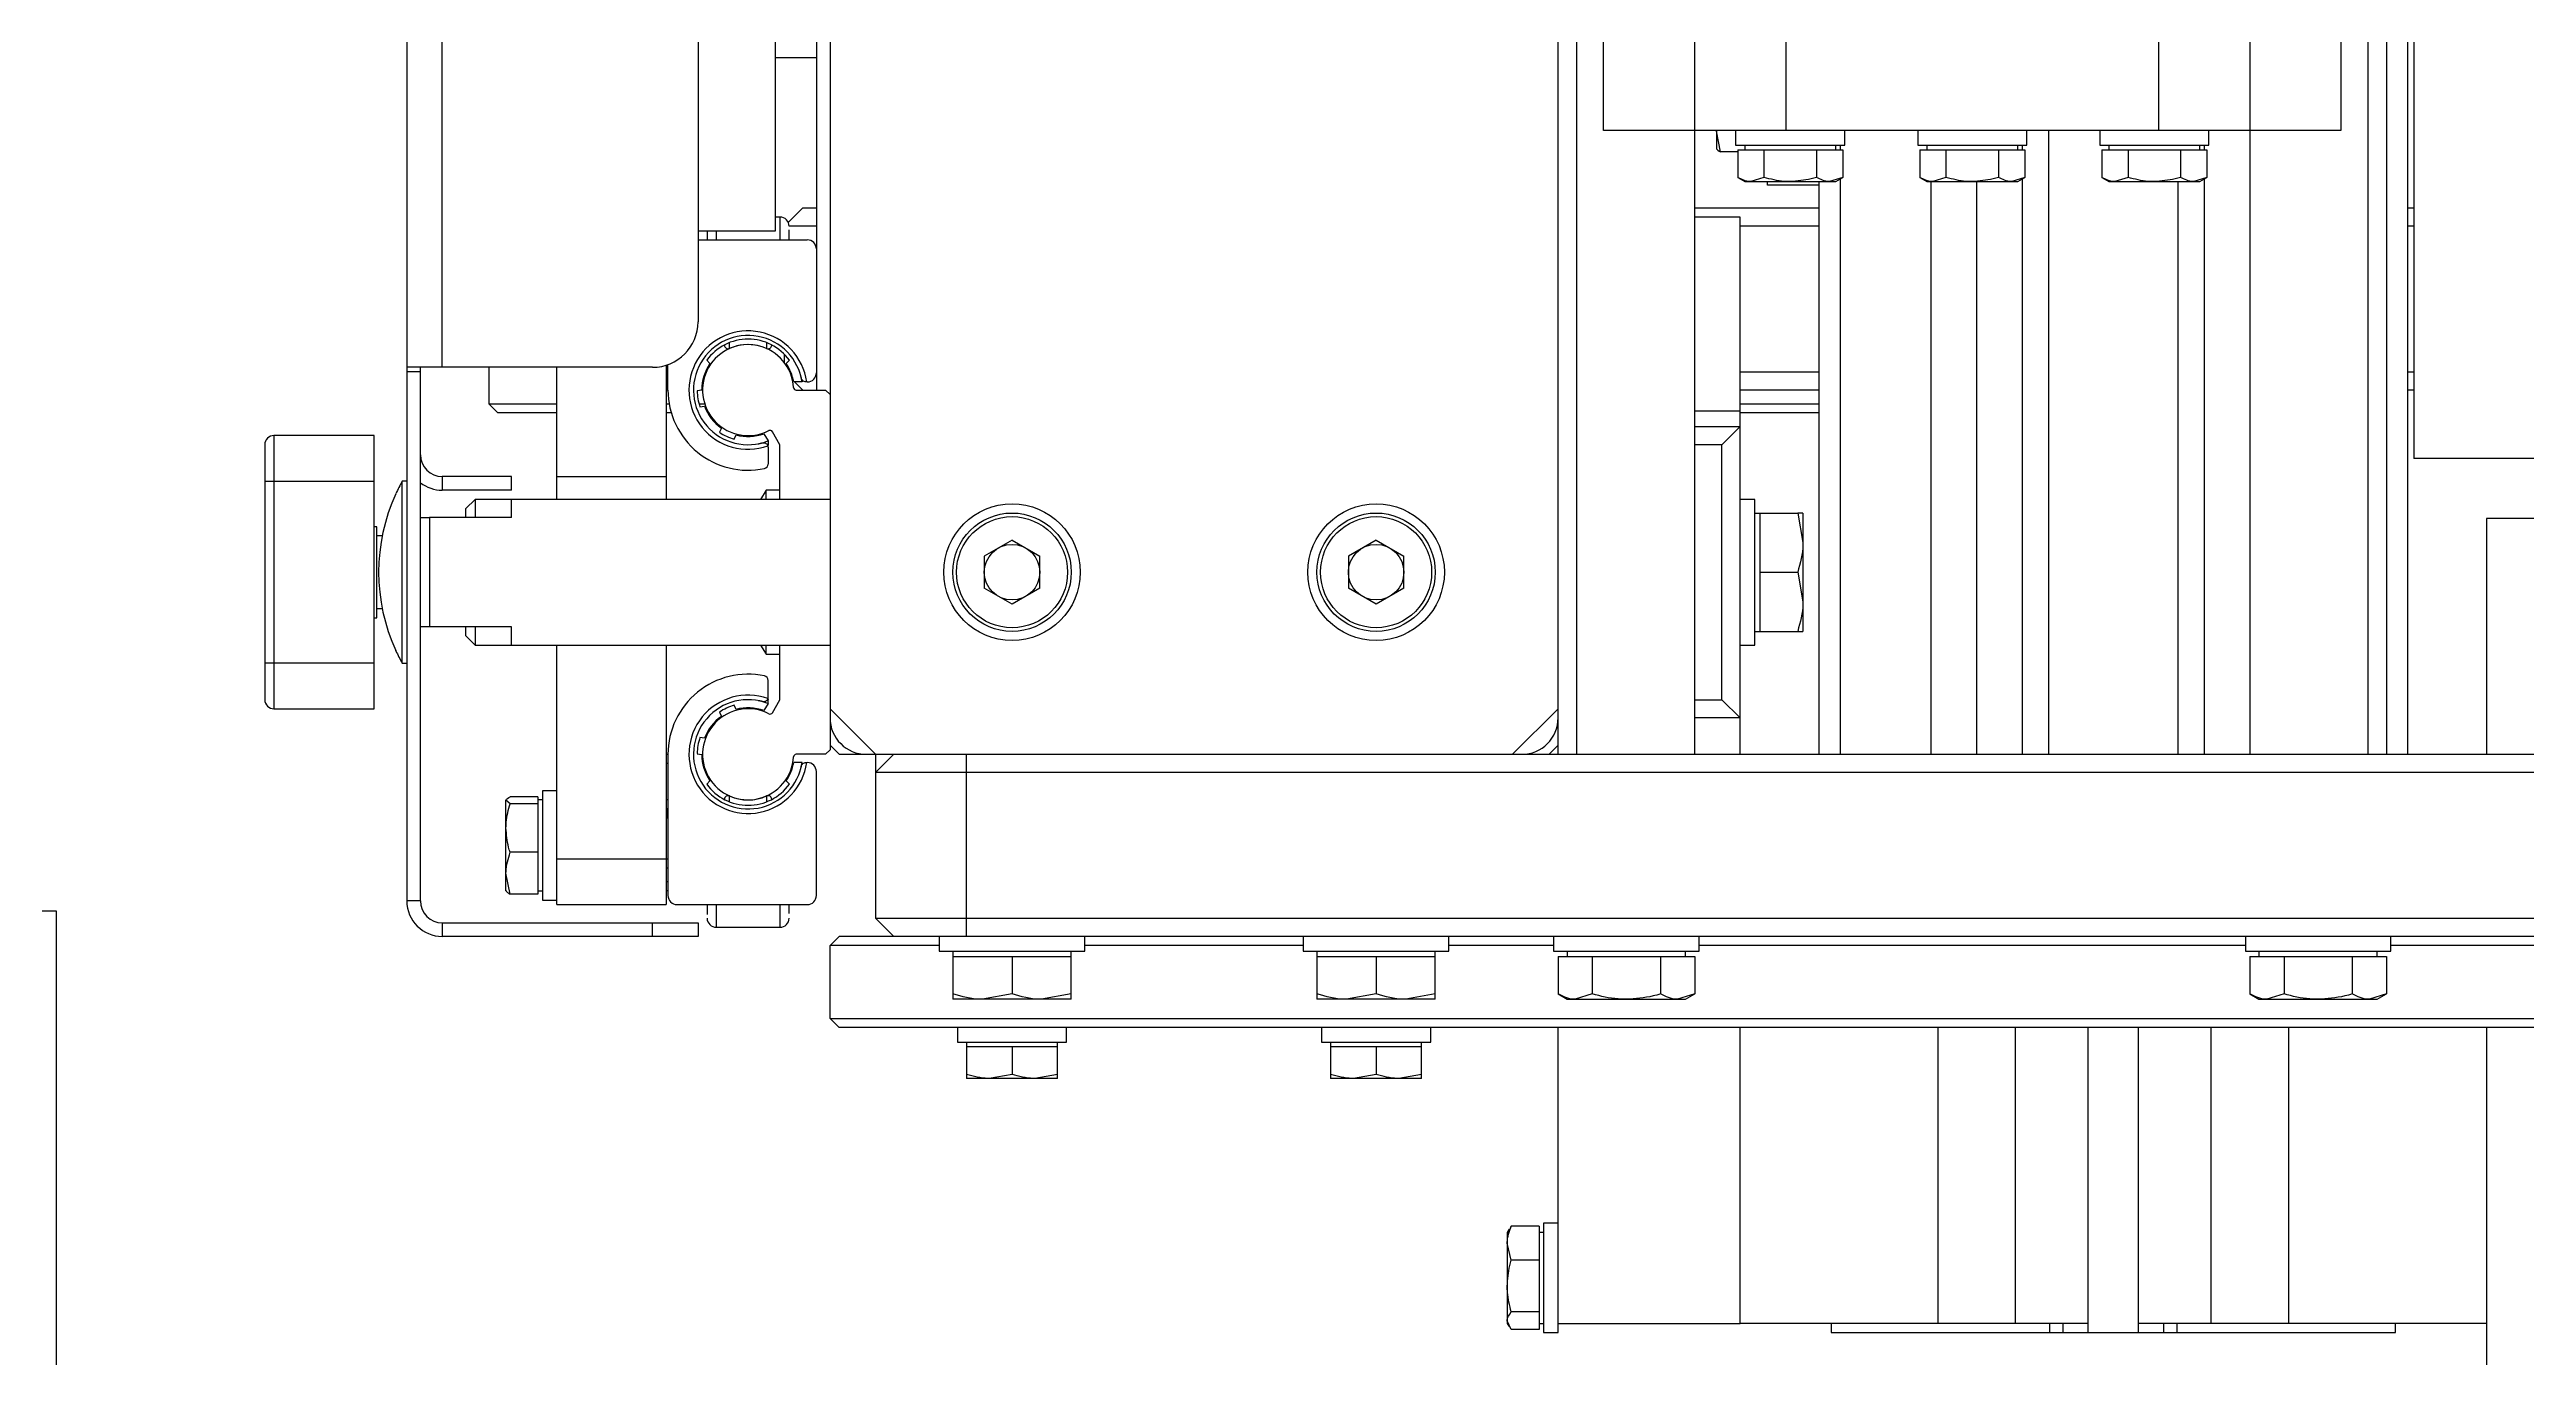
# Model space of a CAD drawing. Header units: inches. Extents: x -955375 to 106222, y -96450 to 64845.
# Drawn here: x 15547.2 to 15819.3, y 26776.1 to 26919.7 of the extents above; entities that cross this region are included whole.
import ezdxf

# ---------------------------------------------------------------- set-up
doc = ezdxf.new("R2010")
doc.units = ezdxf.units.IN
doc.header["$MEASUREMENT"] = 0
doc.linetypes.add('CONTINUA', pattern=[0])
doc.layers.add('ACHUTECH', color=24, linetype='Continuous', lineweight=18)
doc.layers.add('DIBUJO', color=2, linetype='Continuous')
doc.layers.add('P-EQUIPO NUEVO', color=134, linetype='Continuous')
doc.styles.get("Standard").update_dxf_attribs({"font": 'isocp2.shx'})
doc.dimstyles.new('SUPERPEQUEÑA', dxfattribs={"dimtxt": 0.1, "dimasz": 0.05, "dimexe": 0.1, "dimexo": 0.15, "dimgap": 0.05, "dimtad": 1, "dimzin": 0, "dimdsep": 46, "dimtxsty": 'Standard', "dimblk1": 'CRUZZ', "dimblk2": 'CRUZZ', "dimsah": 1, "dimcen": 0.03, "dimse1": 1, "dimse2": 1, "dimclrd": 109, "dimclre": 4, "dimclrt": 173, "dimadec": 0, "dimazin": 0, "dimtfac": 1, "dimtix": 1, "dimtmove": 1, "dimatfit": 3, "dimldrblk": 'CRUZZ', "dimfxl": 1, "dimtolj": 1, "dimtzin": 0, "dimlwd": -1, "dimarcsym": 0})

# ---------------------------------------------------------------- blocks, each defined once
blk = doc.blocks.new('CRUZ')
at = {"layer": 'DIBUJO', "color": 7, "lineweight": -3}
for p, q in [((-0.22, 0), (0.22, 0)), ((0, 0.22), (0, -0.22))]:
    blk.add_line(p, q, dxfattribs=at)
at = {"layer": 'DIBUJO', "color": 7, "lineweight": -3, "const_width": 0.05}
blk.add_lwpolyline([(-0.03, 0, 1), (0.03, 0, 1)], format="xyb", close=True, dxfattribs=at)
blk = doc.blocks.new('CRUZZ')
at = {"layer": 'DIBUJO', "color": 3, "xscale": 10, "yscale": 10, "zscale": 10}
blk.add_blockref('CRUZ', (0, 0), dxfattribs=at)
blk = doc.blocks.new('*D185')
at = {"layer": 'ACHUTECH', "color": 7, "ltscale": 500, "transparency": 16777216}
blk.add_line((5118.65, 54499.15), (5118.65, 25409.93), dxfattribs=at)
at = {"layer": 'Defpoints', "color": 0, "linetype": 'CONTINUA', "ltscale": 500, "transparency": 16777216}
for p in [(26169.23, 54499.2), (5118.65, 25409.88), (6592.24, 25409.88)]:
    blk.add_point(p, dxfattribs=at)
at = {"layer": 'ACHUTECH', "color": 7, "linetype": 'CONTINUA', "ltscale": 500, "transparency": 16777216, "xscale": 0.05, "yscale": 0.05, "zscale": 0.05}
for p, rotation in [((5118.65, 54499.2), 90), ((5118.65, 25409.88), 270)]:
    blk.add_blockref('CRUZZ', p, dxfattribs=dict(at, rotation=rotation))
at = {"layer": 'ACHUTECH', "color": 7, "linetype": 'CONTINUA', "lineweight": 13, "ltscale": 500, "transparency": 16777216, "insert": (5118.56, 39954.54), "char_height": 0.15, "attachment_point": 5, "rotation": 90}
blk.add_mtext('\\A1;29089.32', dxfattribs=at)
blk = doc.blocks.new('*D201')
at = {"layer": 'ACHUTECH', "color": 7, "ltscale": 500, "transparency": 16777216}
blk.add_line((4340.12, 59153.03), (4340.12, 15437.33), dxfattribs=at)
at = {"layer": 'Defpoints', "color": 0, "linetype": 'CONTINUA', "ltscale": 500, "transparency": 16777216}
for p in [(21639.15, 59153.08), (4340.12, 15437.28), (6285.39, 15437.28)]:
    blk.add_point(p, dxfattribs=at)
at = {"layer": 'ACHUTECH', "color": 7, "linetype": 'CONTINUA', "ltscale": 500, "transparency": 16777216, "xscale": 0.05, "yscale": 0.05, "zscale": 0.05}
for p, rotation in [((4340.12, 59153.08), 90), ((4340.12, 15437.28), 270)]:
    blk.add_blockref('CRUZZ', p, dxfattribs=dict(at, rotation=rotation))
at = {"layer": 'ACHUTECH', "color": 7, "linetype": 'CONTINUA', "lineweight": 13, "ltscale": 500, "transparency": 16777216, "insert": (4340.02, 37295.18), "char_height": 0.15, "attachment_point": 5, "rotation": 90}
blk.add_mtext('\\A1;43715.81', dxfattribs=at)
blk = doc.blocks.new('termoformadora 2')
for p, q in [((133727.17, -8623.36), (133727.17, -8797.36)), ((133460.17, -8784.59), (133460.17, -8700.4)), ((133470.17, -8751.09), (133470.17, -8752.09)), ((133532.17, -8751.09), (133470.17, -8751.09)), ((133494.17, -8751.09), (133494.17, -8752.09)), ((133495.62, -8751.09), (133495.62, -8752.09)), ((133498.42, -8751.09), (133498.42, -8784.59)), ((133503.92, -8751.09), (133503.92, -8784.59)), ((133506.71, -8752.09), (133506.71, -8751.09)), ((133508.17, -8752.09), (133508.17, -8751.09)), ((133532.17, -8752.09), (133532.17, -8751.09)), ((133563.77, -8751.09), (133562.17, -8751.09)), ((133562.17, -8751.09), (133562.17, -8784.59)), ((133563.77, -8763.09), (133563.77, -8751.09)), ((133564.27, -8762.77), (133564.27, -8751.41)), ((133564.27, -8751.41), (133567.32, -8751.41)), ((133567.32, -8751.41), (133567.77, -8752.38)), ((133567.77, -8752.09), (133567.57, -8751.74)), ((133460.17, -8752.09), (133498.42, -8752.09)), ((133481.92, -8784.59), (133481.92, -8752.09)), ((133490.42, -8752.09), (133490.42, -8784.59)), ((133503.92, -8752.09), (133542.17, -8752.09)), ((133511.92, -8752.09), (133511.92, -8784.59)), ((133520.42, -8752.09), (133520.42, -8784.59)), ((133542.17, -8752.09), (133542.17, -8784.59)), ((133562.17, -8752.09), (133542.17, -8752.09)), ((133564.27, -8752.09), (133563.77, -8752.09)), ((133564.27, -8753.35), (133567.32, -8753.35)), ((133567.77, -8762.09), (133567.77, -8752.09)), ((133564.27, -8759.02), (133567.32, -8759.02)), ((133567.32, -8759.02), (133567.77, -8760.9)), ((133563.77, -8762.09), (133564.27, -8762.09)), ((133564.27, -8762.77), (133567.32, -8762.77)), ((133567.32, -8762.77), (133567.49, -8762.4)), ((133567.57, -8762.44), (133567.77, -8762.09)), ((133562.17, -8763.09), (133563.77, -8763.09)), ((133577.17, -8779.44), (133579.67, -8778.99)), ((133577.17, -8778.99), (133587.17, -8778.99)), ((133582.17, -8779.44), (133584.67, -8778.99)), ((133617.17, -8779.44), (133619.67, -8778.99)), ((133617.17, -8778.99), (133627.17, -8778.99)), ((133622.17, -8779.44), (133624.67, -8778.99)), ((133577.17, -8779.44), (133577.17, -8782.99)), ((133582.17, -8782.49), (133582.17, -8779.44)), ((133587.17, -8782.99), (133587.17, -8779.44)), ((133617.17, -8779.44), (133617.17, -8782.99)), ((133622.17, -8782.49), (133622.17, -8779.44)), ((133627.17, -8782.99), (133627.17, -8779.44)), ((133576.17, -8782.99), (133576.17, -8784.59)), ((133588.17, -8782.99), (133576.17, -8782.99)), ((133587.17, -8782.49), (133577.17, -8782.49)), ((133588.17, -8784.59), (133588.17, -8782.99)), ((133616.17, -8782.99), (133616.17, -8784.59)), ((133628.17, -8782.99), (133616.17, -8782.99)), ((133627.17, -8782.49), (133617.17, -8782.49)), ((133628.17, -8784.59), (133628.17, -8782.99)), ((133642.17, -8785.59), (133077.17, -8785.59)), ((133431.17, -8784.59), (133641.17, -8784.59)), ((133642.17, -8785.59), (133641.17, -8784.59)), ((133642.17, -8785.59), (133642.17, -8793.59)), ((133472.17, -8787.69), (133471.16, -8788.27)), ((133471.16, -8788.27), (133473.04, -8787.69)), ((133471.16, -8792.39), (133471.16, -8788.27)), ((133485.17, -8787.69), (133472.17, -8787.69)), ((133474.92, -8792.39), (133474.92, -8788.27)), ((133482.42, -8788.27), (133484.3, -8787.69)), ((133482.42, -8792.39), (133482.42, -8788.27)), ((133486.17, -8788.27), (133485.17, -8787.69)), ((133486.17, -8792.39), (133486.17, -8788.27)), ((133548.17, -8787.69), (133547.16, -8788.27)), ((133547.16, -8788.27), (133549.04, -8787.69)), ((133547.16, -8792.39), (133547.16, -8788.27)), ((133561.17, -8787.69), (133548.17, -8787.69)), ((133550.92, -8792.39), (133550.92, -8788.27)), ((133558.42, -8788.27), (133560.3, -8787.69)), ((133558.42, -8792.39), (133558.42, -8788.27)), ((133562.17, -8788.27), (133561.17, -8787.69)), ((133562.17, -8792.39), (133562.17, -8788.27)), ((133575.67, -8788.27), (133578.92, -8787.69)), ((133575.67, -8787.69), (133588.67, -8787.69)), ((133575.67, -8788.27), (133575.67, -8792.99)), ((133582.17, -8788.27), (133585.42, -8787.69)), ((133582.17, -8792.39), (133582.17, -8788.27)), ((133588.67, -8792.99), (133588.67, -8788.27)), ((133615.67, -8788.27), (133618.92, -8787.69)), ((133615.67, -8787.69), (133628.67, -8787.69)), ((133615.67, -8788.27), (133615.67, -8792.99)), ((133622.17, -8788.27), (133625.42, -8787.69)), ((133622.17, -8792.39), (133622.17, -8788.27)), ((133628.67, -8792.99), (133628.67, -8788.27)), ((133486.17, -8792.39), (133471.16, -8792.39)), ((133472.17, -8792.39), (133472.17, -8792.99)), ((133485.17, -8792.99), (133485.17, -8792.39)), ((133562.17, -8792.39), (133547.16, -8792.39)), ((133548.17, -8792.39), (133548.17, -8792.99)), ((133561.17, -8792.99), (133561.17, -8792.39)), ((133588.67, -8792.39), (133575.67, -8792.39)), ((133628.67, -8792.39), (133615.67, -8792.39)), ((133077.17, -8793.59), (133470.67, -8793.59)), ((133077.17, -8794.59), (133641.17, -8794.59)), ((133470.67, -8792.99), (133470.67, -8794.59)), ((133486.67, -8792.99), (133470.67, -8792.99)), ((133486.67, -8794.59), (133486.67, -8792.99)), ((133486.67, -8793.59), (133546.67, -8793.59)), ((133546.67, -8792.99), (133546.67, -8794.59)), ((133562.67, -8792.99), (133546.67, -8792.99)), ((133562.67, -8794.59), (133562.67, -8792.99)), ((133562.67, -8793.59), (133574.17, -8793.59)), ((133574.17, -8792.99), (133574.17, -8794.59)), ((133590.17, -8792.99), (133574.17, -8792.99)), ((133590.17, -8794.59), (133590.17, -8792.99)), ((133590.17, -8793.59), (133614.17, -8793.59)), ((133614.17, -8792.99), (133614.17, -8794.59)), ((133630.17, -8792.99), (133614.17, -8792.99)), ((133627.17, -8794.59), (133627.17, -8814.59)), ((133630.17, -8794.59), (133630.17, -8792.99)), ((133630.17, -8793.59), (133642.17, -8793.59)), ((133635.17, -8794.59), (133637.17, -8796.59)), ((133641.17, -8794.59), (133642.17, -8793.59)), ((133656.67, -8796.09), (133656.67, -8794.59)), ((133656.67, -8794.59), (133684.77, -8794.59)), ((133661.67, -8794.59), (133661.67, -8796.09)), ((133684.77, -8796.09), (133684.77, -8794.59)), ((133637.17, -8796.59), (133302.17, -8796.59)), ((133637.17, -8814.59), (133637.17, -8796.59)), ((133658.97, -8798.09), (133644.67, -8798.09)), ((133646.67, -8797.11), (133646.67, -8798.09)), ((133654.67, -8795.59), (133647.67, -8795.59)), ((133647.67, -8798.09), (133647.67, -8795.59)), ((133654.67, -8798.09), (133654.67, -8795.59)), ((133684.77, -8796.09), (133656.67, -8796.09)), ((133672.17, -8798.09), (133660.17, -8798.09)), ((133660.17, -8826.59), (133660.17, -8798.09)), ((133672.17, -8798.09), (133672.17, -8826.59)), ((133727.17, -8797.36), (133977.17, -8797.36)), ((133643.67, -8799.09), (133643.67, -8812.69)), ((133659.97, -8814.59), (133659.97, -8799.09)), ((133659.97, -8799.59), (133660.17, -8799.59)), ((133659.97, -8800.59), (133660.17, -8800.59)), ((133673.77, -8798.59), (133672.17, -8798.59)), ((133673.77, -8810.59), (133673.77, -8798.59)), ((133674.27, -8799.59), (133673.77, -8799.59)), ((133674.27, -8799.25), (133677.32, -8799.25)), ((133674.27, -8809.92), (133674.27, -8799.25)), ((133677.32, -8799.25), (133677.77, -8801.54)), ((133677.77, -8799.59), (133677.77, -8809.55)), ((133687.17, -8798.49), (133687.17, -8857.09)), ((133687.17, -8798.49), (133688.67, -8798.49)), ((133688.67, -9695.69), (133688.67, -8798.49)), ((133659.97, -8802.09), (133660.17, -8802.09)), ((133659.97, -8803.09), (133672.17, -8803.09)), ((133674.27, -8803.83), (133677.32, -8803.83)), ((133659.97, -8807.59), (133660.17, -8807.59)), ((133660.12, -8808.31), (133659.97, -8808.31)), ((133660.12, -8808.34), (133659.97, -8808.34)), ((133659.97, -8808.59), (133660.17, -8808.59)), ((133660.12, -8808.59), (133660.12, -8807.59)), ((133646.62, -8811.32), (133646.98, -8811.68)), ((133649.13, -8810.01), (133649.13, -8809.37)), ((133653.21, -8809.37), (133653.21, -8810.01)), ((133655.36, -8811.68), (133655.71, -8811.32)), ((133659.97, -8809.59), (133660.17, -8809.59)), ((133672.17, -8810.59), (133673.77, -8810.59)), ((133673.77, -8809.59), (133674.27, -8809.59)), ((133674.27, -8809.17), (133677.32, -8809.17)), ((133674.27, -8809.92), (133677.32, -8809.92)), ((133677.32, -8809.17), (133677.77, -8809.55)), ((133302.17, -8812.59), (133637.17, -8812.59)), ((133637.17, -8812.59), (133635.17, -8814.59)), ((133644.82, -8813.69), (133644.67, -8813.69)), ((133645.24, -8813.46), (133645.24, -8813.69)), ((133645.24, -8813.69), (133646.15, -8813.69)), ((133645.32, -8813.27), (133645.31, -8813.28)), ((133645.31, -8813.28), (133645.31, -8813.29)), ((133645.31, -8813.29), (133645.31, -8813.29)), ((133645.31, -8813.29), (133645.31, -8813.3)), ((133645.33, -8813.22), (133645.32, -8813.23)), ((133645.32, -8813.23), (133645.32, -8813.25)), ((133645.32, -8813.25), (133645.32, -8813.26)), ((133645.32, -8813.26), (133645.32, -8813.27)), ((133645.34, -8813.18), (133645.33, -8813.2)), ((133645.33, -8813.2), (133645.33, -8813.22)), ((133645.35, -8813.14), (133645.34, -8813.16)), ((133645.34, -8813.16), (133645.34, -8813.18)), ((133645.36, -8813.09), (133645.35, -8813.11)), ((133645.35, -8813.11), (133645.35, -8813.14)), ((133645.37, -8813.06), (133645.36, -8813.09)), ((133645.38, -8813.01), (133645.37, -8813.03)), ((133645.37, -8813.03), (133645.37, -8813.06)), ((133645.39, -8812.98), (133645.38, -8813.01)), ((133645.4, -8812.95), (133645.39, -8812.98)), ((133645.41, -8812.92), (133645.4, -8812.95)), ((133645.42, -8812.86), (133645.41, -8812.89)), ((133645.41, -8812.89), (133645.41, -8812.92)), ((133645.43, -8812.84), (133645.42, -8812.86)), ((133659.97, -8813.59), (133660.17, -8813.59)), ((133641.17, -8814.59), (133304.17, -8814.59)), ((133460.17, -8840.5), (133460.17, -8814.59)), ((133468.82, -8814.59), (133468.82, -9200.09)), ((133471.17, -9200.09), (133471.17, -8814.59)), ((133473.17, -8814.59), (133473.17, -8895.09)), ((133486.17, -8895.09), (133486.17, -8814.59)), ((133491.17, -8814.59), (133491.17, -8877.78)), ((133494.07, -8877.49), (133494.07, -8814.59)), ((133508.27, -8814.59), (133508.27, -8883.09)), ((133511.17, -8814.59), (133511.17, -8877.78)), ((133516.17, -8814.59), (133516.17, -8877.49)), ((133521.17, -8814.59), (133521.17, -8877.49)), ((133531.17, -8877.78), (133531.17, -8814.59)), ((133533.52, -8877.49), (133533.52, -8814.59)), ((133542.17, -8814.59), (133542.17, -8873.59)), ((133547.17, -8814.59), (133547.17, -8895.09)), ((133560.17, -8895.09), (133560.17, -8814.59)), ((133567.17, -8814.59), (133562.17, -8819.59)), ((133562.17, -8814.59), (133562.17, -9679.59)), ((133563.17, -8814.59), (133562.17, -8815.59)), ((133642.17, -8819.59), (133637.17, -8814.59)), ((133642.17, -8815.59), (133641.17, -8814.59)), ((133642.17, -8815.09), (133642.67, -8814.59)), ((133642.17, -9679.09), (133642.17, -8815.09)), ((133642.67, -8814.59), (133645.88, -8814.59)), ((133655.96, -8816.35), (133656.46, -8816.44)), ((133656.77, -8814.66), (133656.27, -8814.57)), ((133660.17, -8814.59), (133659.97, -8814.59)), ((133544.17, -8820.59), (133542.17, -8818.59)), ((133542.17, -8818.59), (133547.17, -8818.59)), ((133648.5, -8819.16), (133647.67, -8820.59)), ((133648.98, -8820.18), (133649.44, -8819.39)), ((133652.48, -8819.52), (133652.69, -8819.98)), ((133654.32, -8819.22), (133654.11, -8818.76)), ((133703.27, -8819.59), (133692.27, -8819.59)), ((133692.27, -8819.59), (133692.27, -8849.59)), ((133703.27, -8849.59), (133703.27, -8819.59)), ((133544.17, -8820.59), (133544.17, -8848.59)), ((133547.17, -8820.59), (133544.17, -8820.59)), ((133647.67, -8820.59), (133647.67, -8826.59)), ((133648.97, -8820.86), (133648.97, -8822.71)), ((133648.98, -8820.18), (133648.98, -8820.62)), ((133648.99, -8820.71), (133648.98, -8820.62)), ((133649.6, -8820.38), (133649.6, -8820.38)), ((133649.6, -8820.38), (133649.6, -8820.38)), ((133649.6, -8820.38), (133649.61, -8820.38)), ((133649.61, -8820.38), (133649.62, -8820.38)), ((133649.62, -8820.38), (133649.63, -8820.39)), ((133649.63, -8820.39), (133649.64, -8820.39)), ((133649.64, -8820.39), (133649.65, -8820.39)), ((133649.65, -8820.39), (133649.66, -8820.4)), ((133649.66, -8820.4), (133649.68, -8820.4)), ((133649.68, -8820.4), (133649.7, -8820.41)), ((133649.7, -8820.41), (133649.72, -8820.41)), ((133649.72, -8820.41), (133649.74, -8820.42)), ((133649.74, -8820.42), (133649.76, -8820.42)), ((133649.76, -8820.42), (133649.78, -8820.43)), ((133649.78, -8820.43), (133649.81, -8820.43)), ((133649.81, -8820.43), (133649.83, -8820.44)), ((133649.83, -8820.44), (133649.86, -8820.44)), ((133649.86, -8820.44), (133649.89, -8820.45)), ((133649.89, -8820.45), (133649.91, -8820.46)), ((133649.91, -8820.46), (133649.94, -8820.46)), ((133649.94, -8820.46), (133649.97, -8820.47)), ((133649.97, -8820.47), (133650, -8820.47)), ((133650, -8820.47), (133650.03, -8820.48)), ((133650.03, -8820.48), (133650.06, -8820.49)), ((133689.17, -8824.59), (133688.67, -8824.59)), ((133689.17, -8824.59), (133689.17, -8844.59)), ((133692.27, -8824.59), (133704.27, -8824.59)), ((133704.27, -8844.59), (133704.27, -8824.59)), ((133535.27, -8841.09), (133535.27, -8828.09)), ((133540.57, -8828.09), (133535.85, -8828.09)), ((133539.97, -8828.09), (133539.97, -8841.09)), ((133542.17, -8826.59), (133540.57, -8826.59)), ((133540.57, -8826.59), (133540.57, -8842.59)), ((133681.17, -8826.59), (133642.17, -8826.59)), ((133649.17, -8825.59), (133647.67, -8825.59)), ((133649.79, -8826.59), (133649.17, -8825.59)), ((133649.17, -8825.59), (133649.17, -8826.59)), ((133677.17, -8826.59), (133677.17, -8828.59)), ((133682.17, -8827.59), (133681.17, -8826.59)), ((133681.17, -8828.59), (133681.17, -8826.59)), ((133682.17, -8827.59), (133682.17, -8828.59)), ((133689.87, -8825.96), (133689.87, -8825.99)), ((133677.17, -8828.59), (133687.17, -8828.59)), ((133686.17, -8840.59), (133686.17, -8828.59)), ((133691.97, -8830.59), (133691.36, -8830.59)), ((133692.27, -8829.59), (133691.97, -8829.59)), ((133691.97, -8829.59), (133691.97, -8839.59)), ((133535.85, -8834.59), (133535.27, -8831.34)), ((133579.12, -8832.83), (133582.17, -8831.07)), ((133579.12, -8832.83), (133579.12, -8836.35)), ((133582.17, -8831.07), (133585.22, -8832.83)), ((133585.22, -8836.35), (133585.22, -8832.83)), ((133619.12, -8832.83), (133622.17, -8831.07)), ((133619.12, -8832.83), (133619.12, -8836.35)), ((133622.17, -8831.07), (133625.22, -8832.83)), ((133625.22, -8836.35), (133625.22, -8832.83)), ((133539.97, -8834.59), (133535.85, -8834.59)), ((133535.85, -8841.09), (133535.27, -8837.84)), ((133582.17, -8838.11), (133579.12, -8836.35)), ((133582.17, -8838.11), (133585.22, -8836.35)), ((133622.17, -8838.11), (133619.12, -8836.35)), ((133622.17, -8838.11), (133625.22, -8836.35)), ((133691.36, -8838.59), (133691.97, -8838.59)), ((133410.17, -8840.5), (133460.17, -8840.5)), ((133540.57, -8841.09), (133535.85, -8841.09)), ((133677.17, -8840.59), (133686.17, -8840.59)), ((133677.17, -8840.59), (133677.17, -8842.59)), ((133681.17, -8842.59), (133681.17, -8840.59)), ((133681.17, -8842.59), (133682.17, -8841.59)), ((133682.17, -8840.59), (133682.17, -8841.59)), ((133691.97, -8839.59), (133692.27, -8839.59)), ((133540.57, -8842.59), (133542.17, -8842.59)), ((133642.17, -8842.59), (133681.17, -8842.59)), ((133647.67, -8842.59), (133647.67, -8848.59)), ((133647.67, -8843.59), (133649.17, -8843.59)), ((133649.17, -8843.59), (133649.79, -8842.59)), ((133649.17, -8842.59), (133649.17, -8843.59)), ((133660.17, -8857.32), (133660.17, -8842.59)), ((133672.17, -8842.59), (133672.17, -8857.09)), ((133677.17, -8843.59), (133677.17, -8845.09)), ((133677.17, -8843.59), (133684.77, -8843.59)), ((133684.77, -8845.09), (133684.77, -8843.59)), ((133689.87, -8843.21), (133689.87, -8843.19)), ((133413.17, -8847.09), (133468.17, -8847.09)), ((133468.17, -9200.09), (133468.17, -8847.09)), ((133648.97, -8848.32), (133648.97, -8846.46)), ((133672.17, -8845.09), (133660.17, -8845.09)), ((133677.17, -8845.09), (133684.77, -8845.09)), ((133688.67, -8844.59), (133689.17, -8844.59)), ((133704.27, -8844.59), (133692.27, -8844.59)), ((133544.17, -8848.59), (133542.17, -8850.59)), ((133544.17, -8848.59), (133547.17, -8848.59)), ((133647.67, -8848.59), (133648.5, -8850.02)), ((133648.98, -8848.56), (133648.99, -8848.47)), ((133648.98, -8849), (133648.98, -8848.56)), ((133649.44, -8849.79), (133648.98, -8849)), ((133649.61, -8848.8), (133649.6, -8848.8)), ((133649.6, -8848.8), (133649.6, -8848.8)), ((133649.6, -8848.8), (133649.6, -8848.8)), ((133649.62, -8848.79), (133649.61, -8848.8)), ((133649.63, -8848.79), (133649.62, -8848.79)), ((133649.64, -8848.79), (133649.63, -8848.79)), ((133649.65, -8848.78), (133649.64, -8848.79)), ((133649.66, -8848.78), (133649.65, -8848.78)), ((133649.68, -8848.78), (133649.66, -8848.78)), ((133649.7, -8848.77), (133649.68, -8848.78)), ((133649.72, -8848.77), (133649.7, -8848.77)), ((133649.74, -8848.76), (133649.72, -8848.77)), ((133649.76, -8848.76), (133649.74, -8848.76)), ((133649.78, -8848.75), (133649.76, -8848.76)), ((133649.81, -8848.75), (133649.78, -8848.75)), ((133649.83, -8848.74), (133649.81, -8848.75)), ((133649.86, -8848.73), (133649.83, -8848.74)), ((133649.89, -8848.73), (133649.86, -8848.73)), ((133649.91, -8848.72), (133649.89, -8848.73)), ((133649.94, -8848.72), (133649.91, -8848.72)), ((133649.97, -8848.71), (133649.94, -8848.72)), ((133650, -8848.7), (133649.97, -8848.71)), ((133650.03, -8848.7), (133650, -8848.7)), ((133650.06, -8848.69), (133650.03, -8848.7)), ((133652.69, -8849.2), (133652.48, -8849.66)), ((133692.27, -8849.59), (133703.27, -8849.59)), ((133533.52, -8852.09), (133542.17, -8852.09)), ((133547.17, -8850.59), (133542.17, -8850.59)), ((133542.17, -8852.29), (133547.17, -8852.29)), ((133542.17, -8852.29), (133547.17, -8852.29)), ((133654.11, -8850.42), (133654.32, -8849.96)), ((133659.61, -8852.09), (133660.17, -8852.09)), ((133672.17, -8852.09), (133678.67, -8852.09)), ((133679.67, -8853.09), (133678.67, -8852.09)), ((133468.17, -8854.59), (133468.82, -8854.59)), ((133542.17, -8853.09), (133533.52, -8853.09)), ((133533.52, -8854.59), (133542.17, -8854.59)), ((133642.67, -8854.59), (133642.17, -8854.09)), ((133645.88, -8854.59), (133642.67, -8854.59)), ((133643.67, -8937.09), (133643.67, -8854.59)), ((133645.17, -8854.59), (133646.07, -8855.49)), ((133656.56, -8853.09), (133655.94, -8853.09)), ((133656.46, -8852.74), (133655.96, -8852.83)), ((133656.17, -8854.59), (133656.35, -8854.59)), ((133656.27, -8854.6), (133656.77, -8854.52)), ((133660.17, -8853.09), (133659.84, -8853.09)), ((133659.97, -8854.59), (133659.97, -8857.39)), ((133659.97, -8854.59), (133660.17, -8854.59)), ((133679.67, -8853.09), (133672.17, -8853.09)), ((133679.67, -8857.09), (133679.67, -8853.09)), ((133468.82, -8856.59), (133468.17, -8856.59)), ((133542.17, -8856.59), (133533.52, -8856.59)), ((133644.67, -8855.49), (133644.82, -8855.49)), ((133645.24, -8855.49), (133646.15, -8855.49)), ((133645.24, -8855.71), (133645.24, -8855.49)), ((133645.31, -8855.88), (133645.31, -8855.89)), ((133645.31, -8855.89), (133645.31, -8855.89)), ((133645.31, -8855.89), (133645.31, -8855.9)), ((133645.31, -8855.9), (133645.32, -8855.91)), ((133645.32, -8855.91), (133645.32, -8855.92)), ((133645.32, -8855.92), (133645.32, -8855.93)), ((133645.32, -8855.93), (133645.32, -8855.95)), ((133645.32, -8855.95), (133645.33, -8855.96)), ((133645.33, -8855.96), (133645.33, -8855.98)), ((133645.33, -8855.98), (133645.34, -8856)), ((133645.34, -8856), (133645.34, -8856.02)), ((133645.34, -8856.02), (133645.35, -8856.04)), ((133645.35, -8856.04), (133645.35, -8856.07)), ((133645.35, -8856.07), (133645.36, -8856.09)), ((133645.36, -8856.09), (133645.37, -8856.12)), ((133645.37, -8856.12), (133645.37, -8856.14)), ((133645.37, -8856.14), (133645.38, -8856.17)), ((133645.38, -8856.17), (133645.39, -8856.2)), ((133645.39, -8856.2), (133645.4, -8856.23)), ((133645.4, -8856.23), (133645.41, -8856.26)), ((133645.41, -8856.26), (133645.41, -8856.28)), ((133645.41, -8856.28), (133645.42, -8856.31)), ((133645.42, -8856.31), (133645.43, -8856.34)), ((133646.17, -8855.59), (133646.3, -8855.72)), ((133646.59, -8856.59), (133646.48, -8856.59)), ((133646.98, -8857.5), (133646.62, -8857.86)), ((133647.17, -8857.59), (133647.17, -8858.51)), ((133655.71, -8857.86), (133655.36, -8857.5)), ((133659.97, -8855.59), (133660.17, -8855.59)), ((133661.67, -8857.09), (133688.67, -8857.09)), ((133684.77, -8857.09), (133684.77, -9637.09)), ((133687.17, -8856.59), (133688.67, -8856.59)), ((133649.13, -8859.81), (133649.13, -8859.17)), ((133653.21, -8859.17), (133653.21, -8859.81)), ((133656.67, -9632.09), (133656.67, -8862.09)), ((133656.67, -8871.09), (133644.67, -8871.09)), ((133647.67, -8873.59), (133647.67, -8871.09)), ((133654.67, -8872.09), (133654.67, -8871.09)), ((133655.67, -8872.07), (133655.67, -8871.09)), ((133468.17, -8872.59), (133468.82, -8872.59)), ((133533.52, -8872.59), (133542.17, -8872.59)), ((133542.17, -8873.59), (133547.17, -8873.59)), ((133643.67, -8872.59), (133646.67, -8872.59)), ((133646.76, -8873), (133645.17, -8874.59)), ((133647.67, -8873.59), (133648.17, -8873.59)), ((133648.17, -8872.09), (133648.17, -9622.09)), ((133656.67, -8872.09), (133648.17, -8872.09)), ((133468.82, -8874.59), (133468.17, -8874.59)), ((133547.17, -8874.59), (133533.52, -8874.59)), ((133533.52, -8877.09), (133539.17, -8877.09)), ((133539.17, -8877.09), (133539.17, -8877.49)), ((133645.17, -8874.59), (133643.67, -8874.59)), ((133491.67, -8877.49), (133490.9, -8877.94)), ((133490.9, -8877.94), (133492.34, -8877.49)), ((133490.9, -8880.99), (133490.9, -8877.94)), ((133501.67, -8877.49), (133491.67, -8877.49)), ((133493.78, -8880.99), (133493.78, -8877.94)), ((133499.56, -8877.94), (133501, -8877.49)), ((133499.56, -8880.99), (133499.56, -8877.94)), ((133502.44, -8877.94), (133501.67, -8877.49)), ((133502.44, -8880.99), (133502.44, -8877.94)), ((133511.67, -8877.49), (133510.9, -8877.94)), ((133510.9, -8877.94), (133512.34, -8877.49)), ((133510.9, -8880.99), (133510.9, -8877.94)), ((133521.67, -8877.49), (133511.67, -8877.49)), ((133513.78, -8880.99), (133513.78, -8877.94)), ((133519.56, -8877.94), (133521, -8877.49)), ((133519.56, -8880.99), (133519.56, -8877.94)), ((133522.44, -8877.94), (133521.67, -8877.49)), ((133522.44, -8880.99), (133522.44, -8877.94)), ((133531.67, -8877.49), (133530.9, -8877.94)), ((133530.9, -8877.94), (133532.34, -8877.49)), ((133530.9, -8880.99), (133530.9, -8877.94)), ((133541.67, -8877.49), (133531.67, -8877.49)), ((133533.78, -8880.99), (133533.78, -8877.94)), ((133539.56, -8877.94), (133541, -8877.49)), ((133539.56, -8880.99), (133539.56, -8877.94)), ((133542.44, -8877.94), (133541.67, -8877.49)), ((133542.44, -8880.99), (133542.44, -8877.94)), ((133490.67, -8881.49), (133490.67, -8883.09)), ((133502.67, -8881.49), (133490.67, -8881.49)), ((133502.44, -8880.99), (133490.9, -8880.99)), ((133491.17, -8880.99), (133491.17, -8881.49)), ((133491.67, -8880.99), (133491.67, -8881.49)), ((133501.67, -8881.49), (133501.67, -8880.99)), ((133502.67, -8883.09), (133502.67, -8881.49)), ((133510.67, -8881.49), (133510.67, -8883.09)), ((133522.67, -8881.49), (133510.67, -8881.49)), ((133522.44, -8880.99), (133510.9, -8880.99)), ((133511.17, -8880.99), (133511.17, -8881.49)), ((133511.67, -8880.99), (133511.67, -8881.49)), ((133521.67, -8881.49), (133521.67, -8880.99)), ((133522.67, -8883.09), (133522.67, -8881.49)), ((133530.67, -8881.49), (133530.67, -8883.09)), ((133542.67, -8881.49), (133530.67, -8881.49)), ((133542.44, -8880.99), (133530.9, -8880.99)), ((133531.17, -8881.49), (133531.17, -8880.99)), ((133531.67, -8880.99), (133531.67, -8881.49)), ((133541.67, -8881.49), (133541.67, -8880.99)), ((133542.44, -8880.75), (133544.32, -8880.75)), ((133542.67, -8883.09), (133542.67, -8881.49)), ((133544.32, -8880.75), (133544.77, -8883.04)), ((133544.77, -8883.04), (133544.77, -8881.09)), ((133476.17, -8883.09), (133557.17, -8883.09)), ((133476.17, -8895.09), (133476.17, -8883.09)), ((133496.17, -8883.09), (133496.17, -8895.09)), ((133537.17, -8895.09), (133537.17, -8883.09)), ((133557.17, -8883.09), (133557.17, -8895.09)), ((133643.67, -8891.09), (133648.17, -8891.09))]:
    blk.add_line(p, q)
for centre, radius in [((133582.17, -8834.59), 7.5), ((133582.17, -8834.59), 6.5), ((133622.17, -8834.59), 7.5), ((133622.17, -8834.59), 6.5), ((133582.17, -8834.59), 6.1), ((133622.17, -8834.59), 6.1), ((133582.17, -8834.59), 3.05), ((133622.17, -8834.59), 3.05)]:
    blk.add_circle(centre, radius)
for centre, radius, start, end in [((133684.77, -8798.49), 3.9, 0, 90), ((133644.67, -8799.09), 1, 90, 180), ((133647.67, -8796.59), 1, 90, 180), ((133654.67, -8796.59), 1, 0, 90), ((133658.97, -8799.09), 1, 0, 90), ((133684.77, -8798.49), 2.4, 0, 90), ((133651.17, -8814.59), 6.5, 250.4302, 172.0412), ((133651.17, -8814.59), 6, 248.6269, 171.3731), ((133651.17, -8814.59), 5.6, 35.7516, 144.2484), ((133651.17, -8814.59), 5.1, 145.1642, 169.8358), ((133651.17, -8814.59), 5, 242.9083, 176.7551), ((133648.97, -8809.65), 0.4, 180, 294.0421), ((133651.17, -8814.58), 5, 65.9579, 114.0421), ((133653.37, -8809.65), 0.4, 245.9579, 0), ((133651.17, -8814.59), 5.1, 0.1642, 34.8358), ((133644.67, -8812.69), 1, 180, 270), ((133645.88, -8814.29), 0.3, 270, 356.7551), ((133566.17, -8818.59), 4, 90, 180), ((133638.17, -8818.59), 4, 0, 90), ((133651.17, -8814.59), 8.8, 258.1811, 0), ((133651.17, -8814.59), 5.1, 305.1642, 339.8358), ((133651.17, -8814.59), 5.6, 340.7516, 359.2484), ((133648.76, -8819.31), 0.3, 62.9083, 150), ((133651.17, -8814.59), 5.1, 250.1642, 284.8358), ((133651.17, -8814.59), 5.6, 285.7516, 304.2484), ((133703.27, -8820.59), 1, 0, 90), ((133649.47, -8820.86), 0.5, 162.6344, 180), ((133649.47, -8822.71), 0.5, 180, 258.1811), ((133671.24, -8834.59), 20.53, 24.8439, 29.1484), ((133671.24, -8834.59), 20.52, 335.2282, 24.7718), ((133684.77, -8847.49), 3.9, 52.0201, 90), ((133671.24, -8834.59), 20.53, 330.8516, 335.1561), ((133649.47, -8846.46), 0.5, 101.8189, 180), ((133651.17, -8854.59), 8.8, 360, 101.8189), ((133684.77, -8847.49), 2.4, 0, 90), ((133651.17, -8854.59), 6.5, 187.9588, 109.5698), ((133651.17, -8854.59), 6, 188.6269, 111.3731), ((133651.17, -8854.59), 5, 183.2449, 117.0917), ((133649.47, -8848.32), 0.5, 180, 197.3656), ((133651.17, -8854.59), 5.1, 75.1642, 109.8358), ((133651.17, -8854.59), 5.6, 55.7516, 74.2484), ((133703.27, -8848.59), 1, 270, 0), ((133648.76, -8849.87), 0.3, 210, 297.0917), ((133651.17, -8854.59), 5.1, 20.1642, 54.8358), ((133645.88, -8854.89), 0.3, 3.2449, 90), ((133651.17, -8854.59), 5.1, 325.1642, 359.8358), ((133651.17, -8854.59), 5.6, 0.7516, 19.2484), ((133644.67, -8856.49), 1, 90, 180), ((133651.17, -8854.59), 5.1, 190.1642, 214.8358), ((133651.17, -8854.59), 5.6, 215.7516, 324.2484), ((133661.67, -8862.09), 5, 90, 180), ((133648.97, -8859.53), 0.4, 65.9579, 180), ((133651.17, -8854.6), 5, 245.9579, 294.0421), ((133653.37, -8859.53), 0.4, 0, 114.0421), ((133644.67, -8870.09), 1, 180, 270), ((133647.67, -8872.59), 1, 180, 270)]:
    blk.add_arc(centre, radius, start, end)
for points, knots in [([(133567.77, -8752.38), (133567.77, -8752.4), (133567.76, -8752.73), (133567.53, -8753.05), (133567.32, -8753.35)], [0, 0, 0, 0, 0.070199, 1, 1, 1, 1]), ([(133567.32, -8753.35), (133567.51, -8754.07), (133567.74, -8755), (133567.76, -8755.96), (133567.77, -8756.19)], [0, 0, 0, 0, 0.76815, 1, 1, 1, 1]), ([(133567.77, -8756.19), (133567.71, -8756.94), (133567.64, -8757.91), (133567.38, -8758.83), (133567.32, -8759.02)], [0, 0, 0, 0, 0.789009, 1, 1, 1, 1]), ([(133567.77, -8760.9), (133567.77, -8760.94), (133567.76, -8761.57), (133567.53, -8762.19), (133567.32, -8762.77)], [0, 0, 0, 0, 0.070205, 1, 1, 1, 1]), ([(133577.17, -8778.99), (133577.17, -8778.99), (133577.17, -8779.02), (133577.17, -8779.25), (133577.17, -8779.44)], [0, 0, 0, 0, 0.231842, 1, 1, 1, 1]), ([(133579.67, -8778.99), (133579.73, -8778.99), (133580.57, -8779), (133581.4, -8779.22), (133582.17, -8779.44)], [0, 0, 0, 0, 0.07025, 1, 1, 1, 1]), ([(133584.67, -8778.99), (133584.73, -8778.99), (133585.57, -8779), (133586.4, -8779.22), (133587.17, -8779.44)], [0, 0, 0, 0, 0.070184, 1, 1, 1, 1]), ([(133587.17, -8779.44), (133587.17, -8779.25), (133587.17, -8779.02), (133587.17, -8778.99), (133587.17, -8778.99)], [0, 0, 0, 0, 0.768158, 1, 1, 1, 1]), ([(133617.17, -8778.99), (133617.17, -8778.99), (133617.17, -8779.02), (133617.17, -8779.25), (133617.17, -8779.44)], [0, 0, 0, 0, 0.231842, 1, 1, 1, 1]), ([(133619.67, -8778.99), (133619.73, -8778.99), (133620.57, -8779), (133621.4, -8779.22), (133622.17, -8779.44)], [0, 0, 0, 0, 0.07025, 1, 1, 1, 1]), ([(133624.67, -8778.99), (133624.73, -8778.99), (133625.57, -8779), (133626.4, -8779.22), (133627.17, -8779.44)], [0, 0, 0, 0, 0.070179, 1, 1, 1, 1]), ([(133627.17, -8779.44), (133627.17, -8779.25), (133627.17, -8779.02), (133627.17, -8778.99), (133627.17, -8778.99)], [0, 0, 0, 0, 0.768158, 1, 1, 1, 1]), ([(133473.04, -8787.69), (133473.08, -8787.69), (133473.72, -8787.7), (133474.34, -8787.99), (133474.92, -8788.27)], [0, 0, 0, 0, 0.070219, 1, 1, 1, 1]), ([(133474.92, -8788.27), (133475.19, -8788.19), (133476.41, -8787.85), (133477.68, -8787.76), (133478.67, -8787.69)], [0, 0, 0, 0, 0.223725, 1, 1, 1, 1]), ([(133478.67, -8787.69), (133478.98, -8787.7), (133480.25, -8787.72), (133481.48, -8788.03), (133482.42, -8788.27)], [0, 0, 0, 0, 0.241857, 1, 1, 1, 1]), ([(133484.3, -8787.69), (133484.34, -8787.69), (133484.98, -8787.7), (133485.6, -8787.99), (133486.17, -8788.27)], [0, 0, 0, 0, 0.070188, 1, 1, 1, 1]), ([(133549.04, -8787.69), (133549.08, -8787.69), (133549.72, -8787.7), (133550.34, -8787.99), (133550.92, -8788.27)], [0, 0, 0, 0, 0.070219, 1, 1, 1, 1]), ([(133550.92, -8788.27), (133551.19, -8788.19), (133552.41, -8787.85), (133553.68, -8787.76), (133554.67, -8787.69)], [0, 0, 0, 0, 0.223711, 1, 1, 1, 1]), ([(133554.67, -8787.69), (133554.98, -8787.7), (133556.25, -8787.72), (133557.48, -8788.03), (133558.42, -8788.27)], [0, 0, 0, 0, 0.241809, 1, 1, 1, 1]), ([(133560.3, -8787.69), (133560.34, -8787.69), (133560.98, -8787.7), (133561.6, -8787.99), (133562.17, -8788.27)], [0, 0, 0, 0, 0.070219, 1, 1, 1, 1]), ([(133575.67, -8787.69), (133575.67, -8787.7), (133575.67, -8787.72), (133575.67, -8788.03), (133575.67, -8788.27)], [0, 0, 0, 0, 0.241833, 1, 1, 1, 1]), ([(133578.92, -8787.69), (133579, -8787.69), (133580.09, -8787.7), (133581.17, -8787.99), (133582.17, -8788.27)], [0, 0, 0, 0, 0.070256, 1, 1, 1, 1]), ([(133585.42, -8787.69), (133585.5, -8787.69), (133586.59, -8787.7), (133587.67, -8787.99), (133588.67, -8788.27)], [0, 0, 0, 0, 0.070256, 1, 1, 1, 1]), ([(133588.67, -8788.27), (133588.67, -8788.03), (133588.67, -8787.72), (133588.67, -8787.7), (133588.67, -8787.69)], [0, 0, 0, 0, 0.758167, 1, 1, 1, 1]), ([(133615.67, -8787.69), (133615.67, -8787.7), (133615.67, -8787.72), (133615.67, -8788.03), (133615.67, -8788.27)], [0, 0, 0, 0, 0.241833, 1, 1, 1, 1]), ([(133618.92, -8787.69), (133619, -8787.69), (133620.09, -8787.7), (133621.17, -8787.99), (133622.17, -8788.27)], [0, 0, 0, 0, 0.070205, 1, 1, 1, 1]), ([(133625.42, -8787.69), (133625.5, -8787.69), (133626.59, -8787.7), (133627.67, -8787.99), (133628.67, -8788.27)], [0, 0, 0, 0, 0.070205, 1, 1, 1, 1]), ([(133628.67, -8788.27), (133628.67, -8788.03), (133628.67, -8787.72), (133628.67, -8787.7), (133628.67, -8787.69)], [0, 0, 0, 0, 0.758167, 1, 1, 1, 1]), ([(133655.67, -8798.09), (133655.67, -8797.61), (133655.67, -8797.12), (133655.67, -8796.99), (133655.67, -8796.99)], [0, 0, 0, 0, 0.989737, 1, 1, 1, 1]), ([(133677.77, -8799.63), (133677.77, -8799.62), (133677.76, -8799.5), (133677.53, -8799.37), (133677.32, -8799.25)], [0, 0, 0, 0, 0.070201, 1, 1, 1, 1]), ([(133677.77, -8801.54), (133677.77, -8801.6), (133677.76, -8802.37), (133677.53, -8803.13), (133677.32, -8803.83)], [0, 0, 0, 0, 0.070198, 1, 1, 1, 1]), ([(133677.32, -8803.83), (133677.38, -8804.01), (133677.64, -8804.88), (133677.71, -8805.79), (133677.77, -8806.5)], [0, 0, 0, 0, 0.211011, 1, 1, 1, 1]), ([(133677.77, -8806.5), (133677.76, -8806.71), (133677.74, -8807.61), (133677.51, -8808.49), (133677.32, -8809.17)], [0, 0, 0, 0, 0.231848, 1, 1, 1, 1]), ([(133677.77, -8809.55), (133677.77, -8809.55), (133677.76, -8809.68), (133677.53, -8809.81), (133677.32, -8809.92)], [0, 0, 0, 0, 0.070202, 1, 1, 1, 1]), ([(133645.31, -8813.3), (133645.3, -8813.34), (133645.27, -8813.42), (133645.19, -8813.54), (133645.06, -8813.64), (133644.93, -8813.68), (133644.84, -8813.69), (133644.82, -8813.69)], [0, 0, 0, 0, 0.161105, 0.321409, 0.555195, 0.887207, 1, 1, 1, 1]), ([(133648.99, -8820.71), (133649.02, -8820.64), (133649.08, -8820.52), (133649.23, -8820.41), (133649.38, -8820.36), (133649.5, -8820.36), (133649.57, -8820.37), (133649.6, -8820.38)], [0, 0, 0, 0, 0.351073, 0.59442, 0.769982, 0.908044, 1, 1, 1, 1]), ([(133704.27, -8824.59), (133704.27, -8824.09), (133704.27, -8823.31), (133704.27, -8822.38), (133704.27, -8821.74), (133704.27, -8821.22), (133704.27, -8820.72), (133704.27, -8820.64), (133704.27, -8820.59)], [0, 0, 0, 0, 0.239458, 0.368359, 0.5, 0.631637, 0.760547, 1, 1, 1, 1]), ([(133535.27, -8831.34), (133535.27, -8831.26), (133535.28, -8830.16), (133535.57, -8829.09), (133535.85, -8828.09)], [0, 0, 0, 0, 0.070212, 1, 1, 1, 1]), ([(133535.85, -8828.09), (133535.61, -8828.09), (133535.31, -8828.09), (133535.28, -8828.09), (133535.27, -8828.09)], [0, 0, 0, 0, 0.758147, 1, 1, 1, 1]), ([(133535.27, -8837.84), (133535.27, -8837.76), (133535.28, -8836.66), (133535.57, -8835.59), (133535.85, -8834.59)], [0, 0, 0, 0, 0.070211, 1, 1, 1, 1]), ([(133535.27, -8841.09), (133535.28, -8841.09), (133535.31, -8841.09), (133535.61, -8841.09), (133535.85, -8841.09)], [0, 0, 0, 0, 0.241853, 1, 1, 1, 1]), ([(133687.17, -8840.59), (133686.95, -8840.59), (133686.64, -8840.59), (133686.28, -8840.59), (133686.17, -8840.59)], [0, 0, 0, 0, 0.682572, 1, 1, 1, 1]), ([(133704.27, -8848.59), (133704.27, -8848.54), (133704.27, -8848.45), (133704.27, -8847.95), (133704.27, -8847.44), (133704.27, -8846.8), (133704.27, -8845.87), (133704.27, -8845.09), (133704.27, -8844.59)], [0, 0, 0, 0, 0.239453, 0.368365, 0.499999, 0.631641, 0.760542, 1, 1, 1, 1]), ([(133649.6, -8848.8), (133649.56, -8848.81), (133649.47, -8848.82), (133649.33, -8848.8), (133649.18, -8848.74), (133649.06, -8848.62), (133649.01, -8848.51), (133648.99, -8848.46)], [0, 0, 0, 0, 0.139639, 0.278465, 0.481147, 0.769244, 1, 1, 1, 1]), ([(133644.82, -8855.49), (133644.88, -8855.49), (133644.99, -8855.51), (133645.14, -8855.59), (133645.24, -8855.7), (133645.29, -8855.8), (133645.3, -8855.86), (133645.31, -8855.88)], [0, 0, 0, 0, 0.311525, 0.573345, 0.765907, 0.920074, 1, 1, 1, 1]), ([(133646.67, -8871.09), (133646.67, -8871.57), (133646.67, -8872.06), (133646.67, -8872.18), (133646.67, -8872.19)], [0, 0, 0, 0, 0.989737, 1, 1, 1, 1]), ([(133492.34, -8877.49), (133492.37, -8877.49), (133492.86, -8877.5), (133493.34, -8877.72), (133493.78, -8877.94)], [0, 0, 0, 0, 0.070161, 1, 1, 1, 1]), ([(133493.78, -8877.94), (133493.98, -8877.88), (133494.92, -8877.62), (133495.9, -8877.55), (133496.67, -8877.49)], [0, 0, 0, 0, 0.211034, 1, 1, 1, 1]), ([(133496.67, -8877.49), (133496.9, -8877.49), (133497.87, -8877.52), (133498.82, -8877.75), (133499.56, -8877.94)], [0, 0, 0, 0, 0.231842, 1, 1, 1, 1]), ([(133501, -8877.49), (133501.03, -8877.49), (133501.52, -8877.5), (133502, -8877.72), (133502.44, -8877.94)], [0, 0, 0, 0, 0.070194, 1, 1, 1, 1]), ([(133512.34, -8877.49), (133512.37, -8877.49), (133512.86, -8877.5), (133513.34, -8877.72), (133513.78, -8877.94)], [0, 0, 0, 0, 0.070194, 1, 1, 1, 1]), ([(133513.78, -8877.94), (133513.98, -8877.88), (133514.92, -8877.62), (133515.9, -8877.55), (133516.67, -8877.49)], [0, 0, 0, 0, 0.211034, 1, 1, 1, 1]), ([(133516.67, -8877.49), (133516.9, -8877.49), (133517.87, -8877.52), (133518.82, -8877.75), (133519.56, -8877.94)], [0, 0, 0, 0, 0.231842, 1, 1, 1, 1]), ([(133521, -8877.49), (133521.03, -8877.49), (133521.52, -8877.5), (133522, -8877.72), (133522.44, -8877.94)], [0, 0, 0, 0, 0.070194, 1, 1, 1, 1]), ([(133532.34, -8877.49), (133532.37, -8877.49), (133532.86, -8877.5), (133533.34, -8877.72), (133533.78, -8877.94)], [0, 0, 0, 0, 0.070202, 1, 1, 1, 1]), ([(133533.78, -8877.94), (133533.98, -8877.88), (133534.92, -8877.62), (133535.9, -8877.55), (133536.67, -8877.49)], [0, 0, 0, 0, 0.211034, 1, 1, 1, 1]), ([(133536.67, -8877.49), (133536.9, -8877.49), (133537.87, -8877.52), (133538.82, -8877.75), (133539.56, -8877.94)], [0, 0, 0, 0, 0.231842, 1, 1, 1, 1]), ([(133541, -8877.49), (133541.03, -8877.49), (133541.52, -8877.5), (133542, -8877.72), (133542.44, -8877.94)], [0, 0, 0, 0, 0.070194, 1, 1, 1, 1]), ([(133544.77, -8881.13), (133544.77, -8881.12), (133544.76, -8881), (133544.53, -8880.87), (133544.32, -8880.75)], [0, 0, 0, 0, 0.070198, 1, 1, 1, 1])]:
    blk.add_open_spline(points, degree=3, knots=knots)

msp = doc.modelspace()

# ---------------------------------------------------------------- block references
at = {"layer": 'P-EQUIPO NUEVO', "lineweight": 0, "rotation": 180}
msp.add_blockref('termoformadora 2', (149275.079, 18027.72), dxfattribs=at)

# ---------------------------------------------------------------- dimensions: what is measured, and where the dimension line sits
at = {"layer": 'ACHUTECH', "color": 7, "linetype": 'CONTINUA', "lineweight": 13, "ltscale": 500}
for base, p1, p2, picture, middle in [((4340.116, 15437.278), (21639.15, 59153.085), (6285.39, 15437.278), '*D201', (4340.021, 37295.181)), ((5118.653, 25409.883), (26169.229, 54499.203), (6592.24, 25409.883), '*D185', (5118.558, 39954.543))]:
    dim = msp.add_linear_dim(base=base, p1=p1, p2=p2, angle=90, dimstyle='SUPERPEQUEÑA', override={"dimtxt": 0.15, "dimgap": 0.02, "dimclrd": 7, "dimclrt": 7, "dimfxl": 0.2}, dxfattribs=at)
    dim.commit()
    dim.dimension.update_dxf_attribs({"geometry": picture, "text_midpoint": middle})

doc.saveas('drawing.dxf')
